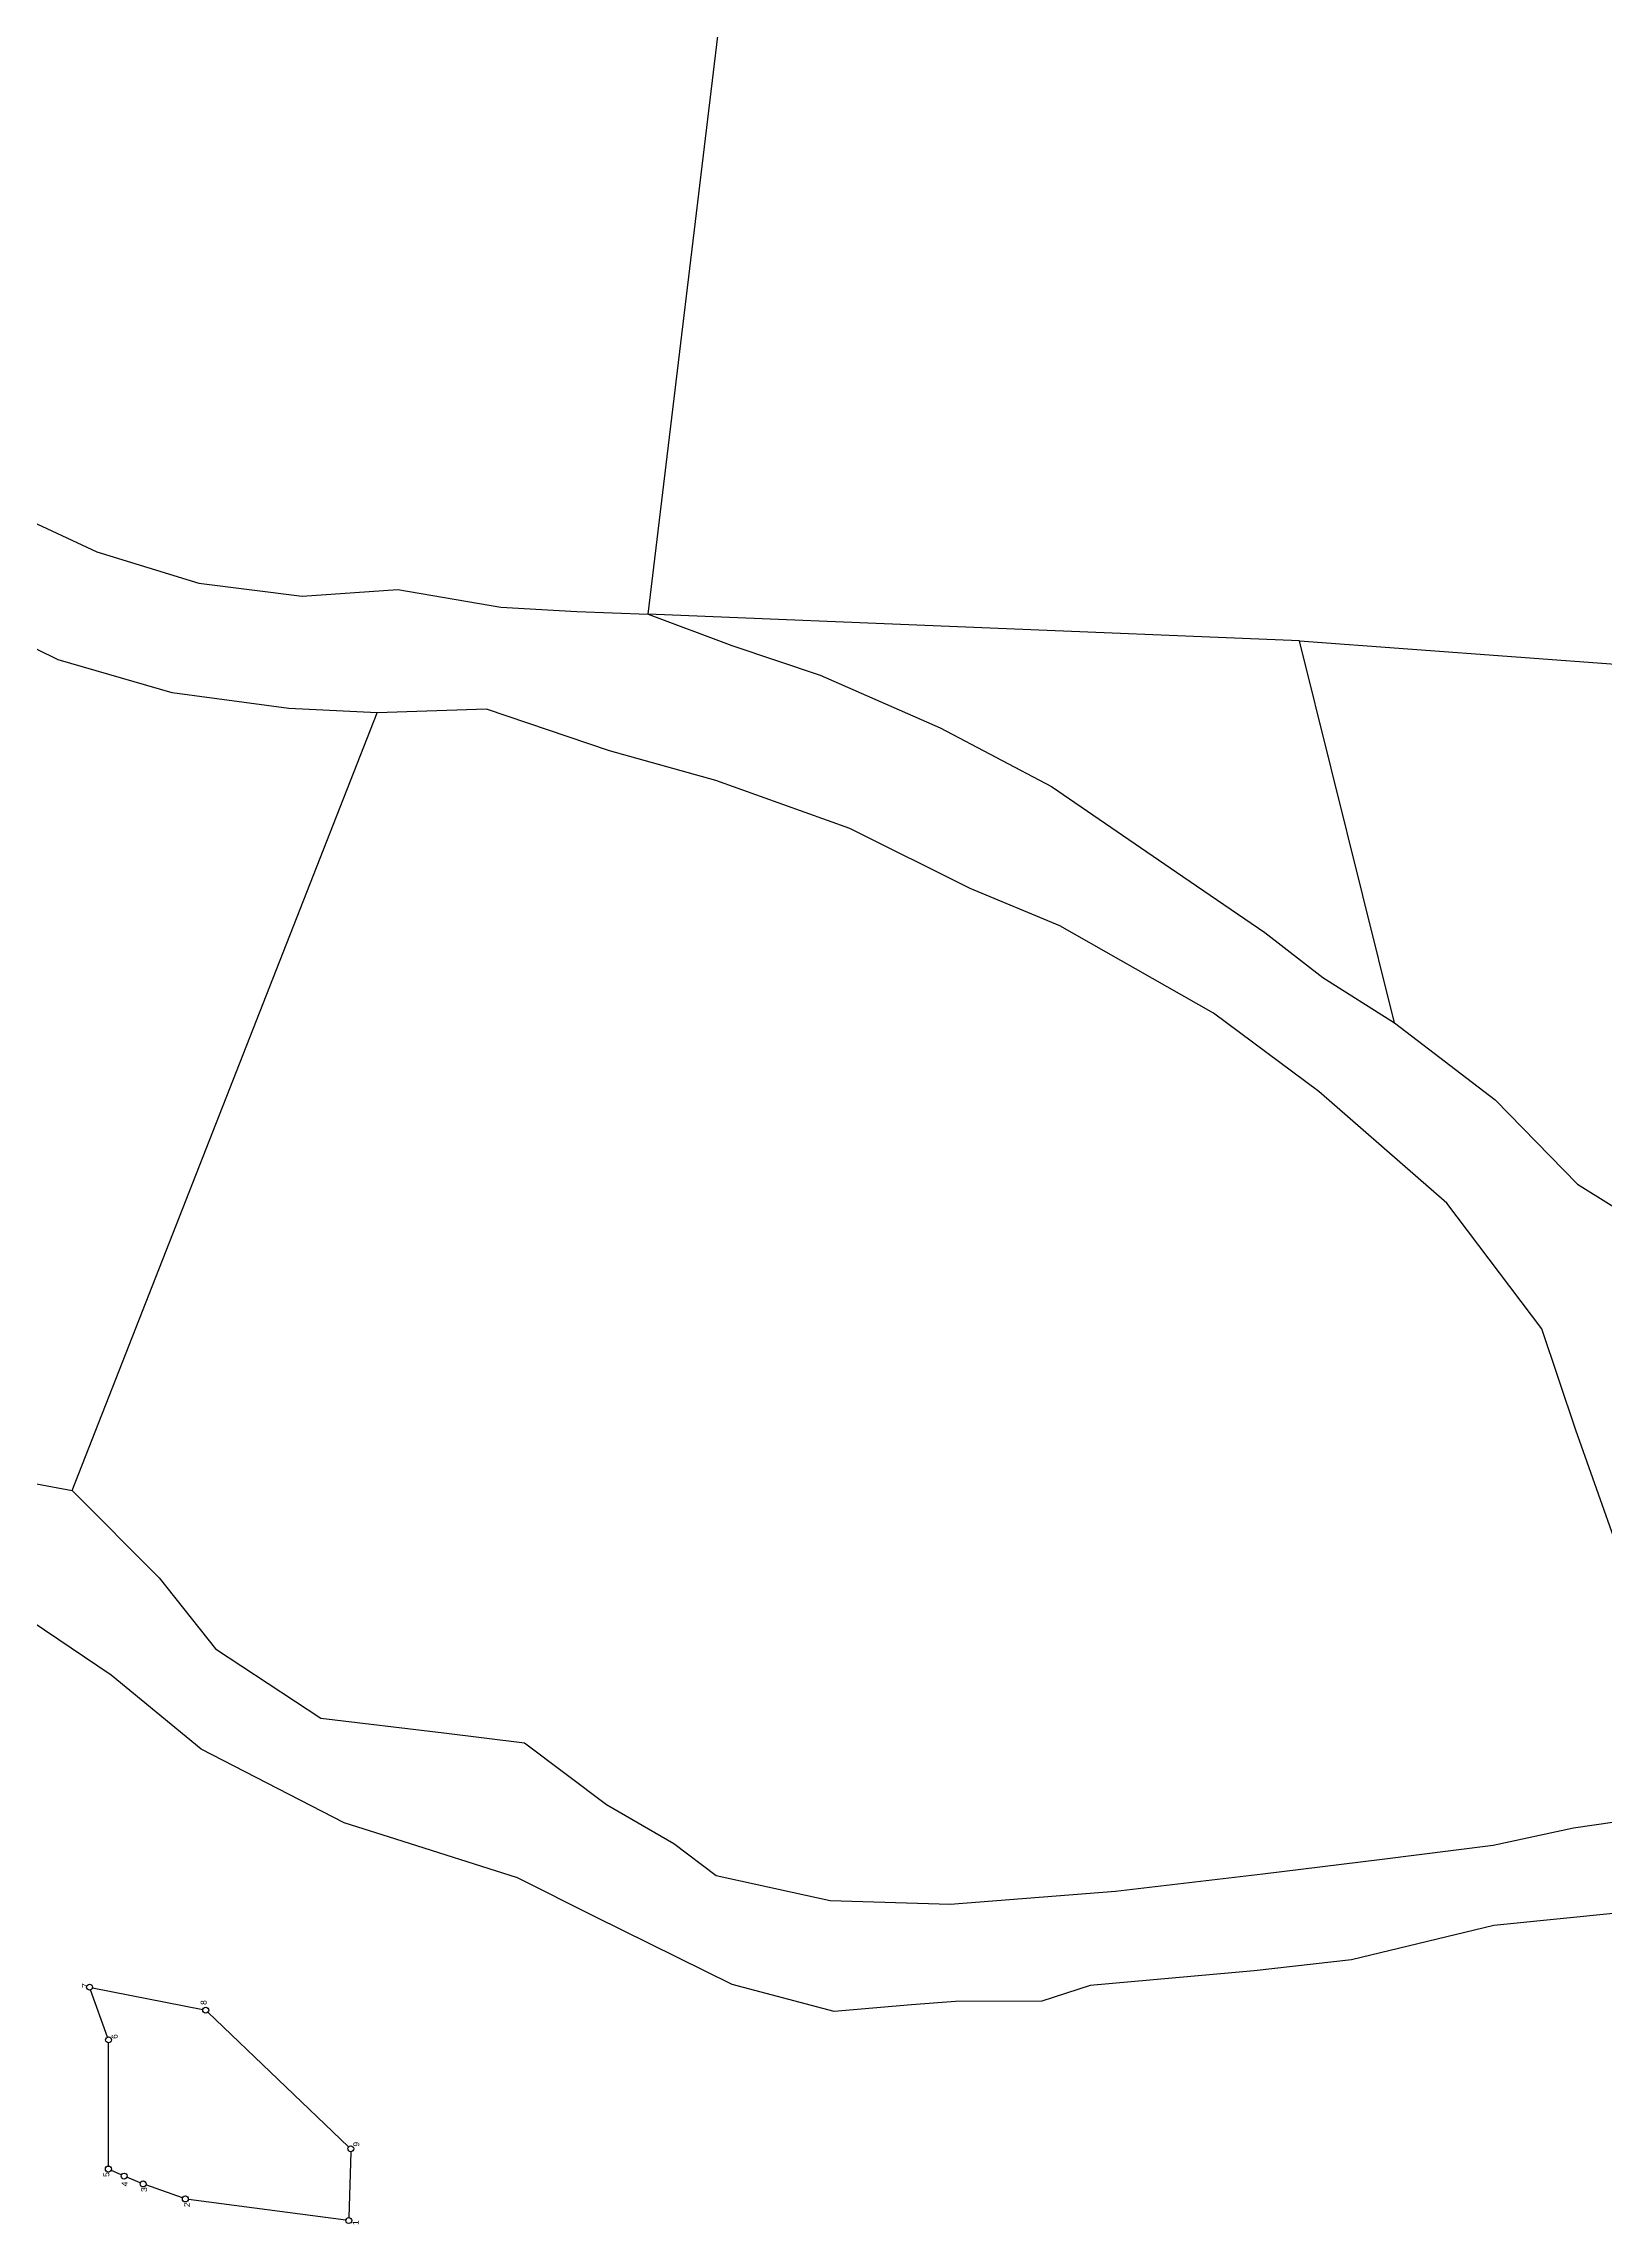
# Model space of a CAD drawing. Header units: millimetres. Extents: x 603916 to 1211550, y 1309898 to 2622648.
# Drawn here: x 605134.12 to 605141.85, y 1310801.18 to 1310811.97 of the extents above; entities that cross this region are included whole.
import ezdxf
from ezdxf.enums import TextEntityAlignment as Align

# ---------------------------------------------------------------- set-up
doc = ezdxf.new("R2010")
doc.units = ezdxf.units.MM
doc.layers.add('2', color=1, linetype='Continuous')
doc.styles.get("Standard").update_dxf_attribs({"font": 'arial.ttf'})

msp = doc.modelspace()

# ---------------------------------------------------------------- linework, layer by layer
at = {"layer": '2', "color": 1, "linetype": 'Continuous'}
for p, q in [((605137.108, 1310809.148), (605137.588, 1310813.14)), ((605140.331, 1310809.016), (605137.108, 1310809.148)), ((605140.801, 1310807.126), (605140.331, 1310809.016)), ((605140.331, 1310809.016), (605141.939, 1310808.897)), ((605134.257, 1310804.812), (605135.766, 1310808.66))]:
    msp.add_line(p, q, dxfattribs=at)
for points in [[(605135.766, 1310808.66), (605135.33, 1310808.68), (605134.752, 1310808.759), (605134.187, 1310808.921), (605133.871, 1310809.077), (605133.389, 1310809.338), (605132.921, 1310809.62), (605132.401, 1310809.925), (605131.632, 1310810.462), (605131.278, 1310810.64), (605130.825, 1310810.991), (605130.441, 1310811.206), (605130.034, 1310811.339), (605129.846, 1310811.406), (605129.304, 1310811.621)], [(605132.337, 1310810.579), (605132.813, 1310810.213), (605133.355, 1310809.923), (605133.837, 1310809.708), (605134.379, 1310809.456), (605134.884, 1310809.301), (605135.395, 1310809.236), (605135.868, 1310809.269), (605136.379, 1310809.182), (605136.755, 1310809.161), (605137.108, 1310809.148)], [(605137.108, 1310809.148), (605137.522, 1310808.993), (605137.959, 1310808.845), (605138.553, 1310808.585), (605139.104, 1310808.295), (605139.722, 1310807.871), (605140.159, 1310807.573), (605140.446, 1310807.349), (605140.801, 1310807.126)], [(605141.951, 1310804.398), (605141.699, 1310805.11), (605141.531, 1310805.612), (605141.061, 1310806.233), (605140.427, 1310806.785), (605139.906, 1310807.173), (605139.447, 1310807.433), (605139.145, 1310807.605), (605138.701, 1310807.79), (605138.106, 1310808.087), (605137.443, 1310808.324), (605136.917, 1310808.471), (605136.307, 1310808.678), (605135.766, 1310808.66)], [(605140.801, 1310807.126), (605141.299, 1310806.745), (605141.707, 1310806.327), (605142.053, 1310806.111)], [(605129.795, 1310803.585), (605130.334, 1310803.739), (605131.039, 1310804.021), (605131.466, 1310804.151), (605131.976, 1310804.304), (605132.373, 1310804.524), (605132.98, 1310804.798), (605133.333, 1310804.83), (605133.813, 1310804.893), (605134.257, 1310804.812)], [(605134.257, 1310804.812), (605134.687, 1310804.379), (605134.967, 1310804.028), (605135.488, 1310803.685), (605136.097, 1310803.613), (605136.495, 1310803.563), (605136.902, 1310803.257), (605137.234, 1310803.064), (605137.445, 1310802.907), (605138.009, 1310802.783), (605138.603, 1310802.764), (605139.421, 1310802.828), (605140.149, 1310802.915), (605140.727, 1310802.986), (605141.29, 1310803.057), (605141.688, 1310803.142), (605142.108, 1310803.204)], [(605141.916, 1310802.722), (605141.293, 1310802.659), (605140.588, 1310802.489), (605140.107, 1310802.434), (605139.296, 1310802.362), (605139.056, 1310802.285), (605138.628, 1310802.283), (605138.411, 1310802.267), (605138.028, 1310802.234), (605137.524, 1310802.367), (605136.846, 1310802.701), (605136.461, 1310802.894), (605135.859, 1310803.086), (605135.603, 1310803.167), (605134.895, 1310803.531), (605134.45, 1310803.897), (605133.854, 1310804.299)], [(605134.432, 1310802.106), (605134.348, 1310802.34)], [(605134.358, 1310802.351), (605134.903, 1310802.243)], [(605134.928, 1310802.23), (605135.625, 1310801.564)], [(605134.436, 1310801.469), (605134.437, 1310802.078)], [(605135.636, 1310801.539), (605135.626, 1310801.214)], [(605134.5, 1310801.425), (605134.449, 1310801.448)], [(605134.594, 1310801.386), (605134.527, 1310801.413)], [(605134.803, 1310801.311), (605134.622, 1310801.375)], [(605135.611, 1310801.201), (605134.832, 1310801.304)]]:
    msp.add_lwpolyline(points, dxfattribs=at)
for centre in [(605134.343, 1310802.354), (605134.918, 1310802.24), (605134.437, 1310802.093), (605135.636, 1310801.554), (605134.436, 1310801.454), (605134.514, 1310801.419), (605134.608, 1310801.38), (605134.817, 1310801.306), (605135.626, 1310801.199)]:
    msp.add_circle(centre, 0.0148, dxfattribs=at)

# ---------------------------------------------------------------- texts
msp.add_text('7', height=0.0296, rotation=90, dxfattribs=at).set_placement((605134.321, 1310802.373), align=Align.MIDDLE_RIGHT)
msp.add_text('8', height=0.0296, rotation=90, dxfattribs=at).set_placement((605134.931, 1310802.266), align=Align.BOTTOM_LEFT)
for s, p in [('6', (605134.467, 1310802.098)), ('9', (605135.663, 1310801.565))]:
    msp.add_text(s, height=0.0296, rotation=90, dxfattribs=at).set_placement(p, align=Align.MIDDLE_LEFT)
for s, p in [('5', (605134.411, 1310801.438)), ('4', (605134.502, 1310801.391))]:
    msp.add_text(s, height=0.0296, rotation=90, dxfattribs=at).set_placement(p, align=Align.TOP_RIGHT)
for s, p in [('3', (605134.598, 1310801.352)), ('2', (605134.81, 1310801.277))]:
    msp.add_text(s, height=0.0296, rotation=90, dxfattribs=at).set_placement(p, align=Align.TOP_CENTER)
msp.add_text('1', height=0.0296, rotation=90, dxfattribs=at).set_placement((605135.645, 1310801.177), align=Align.TOP_LEFT)

doc.saveas('drawing.dxf')
